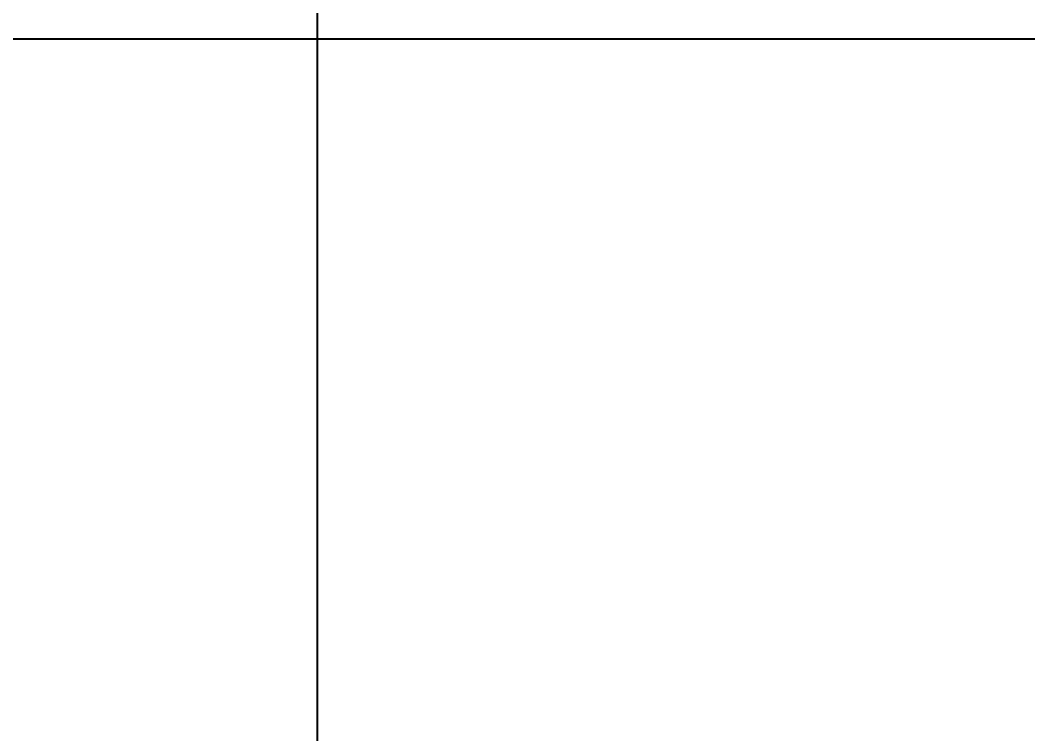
# Model space of a CAD drawing. Extents: x -12260 to 304645, y -29287 to 19916.
# Drawn here: x 39107.4 to 39340, y -3860.4 to -3695.7 of the extents above; entities that cross this region are included whole.
import ezdxf
from ezdxf import colors
from ezdxf.entities.mleader import LeaderData, LeaderLine
from ezdxf.math import Vec2, Vec3

# ---------------------------------------------------------------- set-up
doc = ezdxf.new("R2010")
doc.units = 0
doc.header["$LTSCALE"] = 0.25
doc.linetypes.add('DASHDOT', pattern=[25.4, 12.7, -6.35, 0, -6.35])
doc.layers.add('01-First Floor$0$FALSE CEILING', color=251, linetype='Continuous')
doc.layers.add('E-LITE-CLNG-CNDT', color=6, linetype='DASHDOT', lineweight=35)
doc.layers.add('T-DATA-TEXT', color=2, linetype='Continuous', lineweight=25)
doc.styles.add('DC_Elc_Romans', font='elc_romans.shx', dxfattribs={"width": 0.7})

# ---------------------------------------------------------------- blocks, each defined once
blk = doc.blocks.new('01-First Floor')
at = {"layer": '01-First Floor$0$FALSE CEILING', "linetype": 'Continuous'}
for p, q in [((39176, -6100), (39176, -2810)), ((38576, -3700), (42776, -3700))]:
    blk.add_line(p, q, dxfattribs=at)
blk = doc.blocks.new('DC_Arrow-ArrowEllipse')
at = {"color": 0}
blk.add_ellipse((0, 0), major_axis=(0.4, 0), ratio=0.4, dxfattribs=at)
at = {"color": 0, "ltscale": 0.5}
blk.add_solid([(-1.4, 0.1667), (-0.4, 0), (-1.4, -0.1667)], dxfattribs=at)

msp = doc.modelspace()

# ---------------------------------------------------------------- block references
at = {"layer": 'E-LITE-CLNG-CNDT'}
msp.add_blockref('01-First Floor', (0, 0), dxfattribs=at)

# ---------------------------------------------------------------- leaders
at = {"layer": 'T-DATA-TEXT'}
ml = msp.add_multileader_mtext('Standard', dxfattribs=at)
ml.set_content('LINE 9 TO SOUND RACK\\PIN DATA ROOM  ', color=256, style='DC_Elc_Romans')
ml.set_leader_properties(color=45)
ml.set_arrow_properties(name='DC_Arrow-ArrowEllipse')
ml.build(insert=Vec2(0, 0))
ml.multileader.update_dxf_attribs({"dogleg_length": 2, "arrow_head_size": 200, "scale": 100})
ctx = ml.context
ctx.base_point, ctx.scale, ctx.char_height, ctx.arrow_head_size, ctx.landing_gap_size, ctx.plane_origin = Vec3(16665.16, -4318.22), 100, 200, 200, 200, Vec3(27116.83, 2558.34)
notes = []
notes.append((ctx, [(0, (1, 1, 0), (16465.16, -4318.22), (1, 0), 200, [(0, [(15276, -3169.04)], 0, [])])]))
ctx.mtext.insert, ctx.mtext.width, ctx.mtext.flow_direction = Vec3(16865.16, -4218.22), 2820.2952, 5
for ctx, leaders in notes:
    for number, flags, end, landing, length, lines in leaders:
        leader = LeaderData()
        leader.index, (leader.has_last_leader_line, leader.has_dogleg_vector, leader.attachment_direction) = number, flags
        leader.last_leader_point, leader.dogleg_vector, leader.dogleg_length = Vec3(end), Vec3(landing), length
        for number, points, colour, breaks in lines:
            line = LeaderLine()
            line.index, line.vertices, line.color, line.breaks = number, Vec3.list(points), colors.encode_raw_color(colour), breaks
            leader.lines.append(line)
        ctx.leaders.append(leader)

doc.saveas('drawing.dxf')
